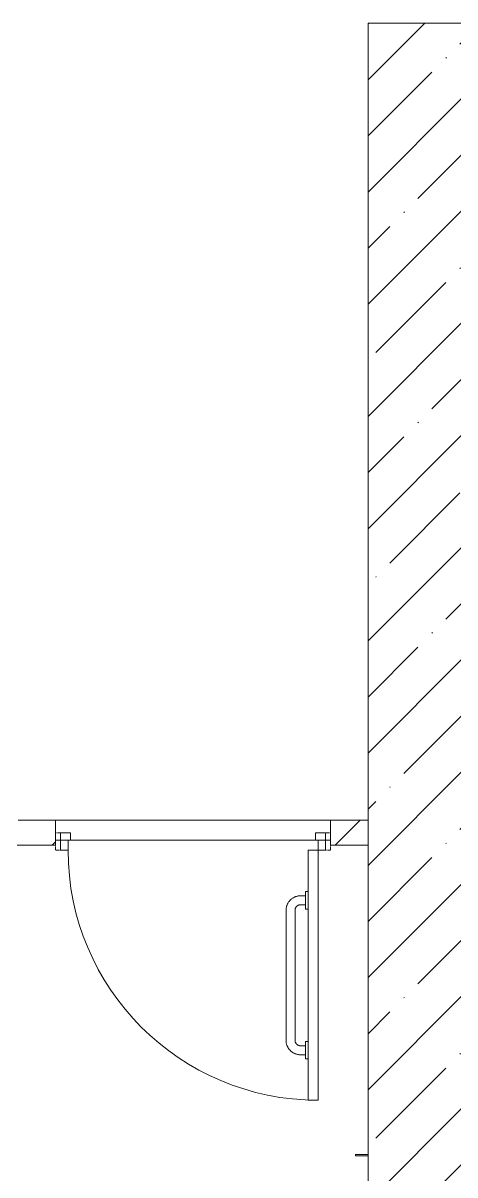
# Model space of a CAD drawing. Header units: millimetres. Extents: x -515342 to 330399, y -224905 to 507333.
# Drawn here: x -363637 to -361909, y 377820 to 382429 of the extents above; entities that cross this region are included whole.
import ezdxf

# ---------------------------------------------------------------- set-up
doc = ezdxf.new("R2010")
doc.units = ezdxf.units.MM
doc.linetypes.add('ASVP_Невидимые', pattern=[5, 3, -2])
for name, color, linetype, lineweight in [('Двери', 7, 'Continuous', 0), ('Перекрытие', 7, 'Continuous', 0), ('Сантехника', 7, 'Continuous', 0), ('Стены внутренние', 7, 'Continuous', 0), ('Стены несущие', 7, 'Continuous', 0), ('Стены перегородки', 7, 'Continuous', 0), ('Стены штриховка', 7, 'Continuous', 0)]:
    doc.layers.add(name, color=color, linetype=linetype, lineweight=lineweight)

# ---------------------------------------------------------------- blocks, each defined once
blk = doc.blocks.new('Дверь_Деревянная_1 полотно - АР_Дверь_Санузел_1000х2000h_полотно__Г_Пр-9794267-О_АР_П_4__10_050_План 4 этажа')
at = {"layer": 'Двери', "lineweight": 18}
for p, q in [((-500, 70), (-500, 1070)), ((-500, 1070), (-460, 1070)), ((-460, 905), (-460, 1070)), ((-460, 305), (-460, 835)), ((-460, 70), (-460, 235)), ((-530, 70), (-500, 70)), ((-530, 70), (-530, 0)), ((-500, 30), (-500, 70)), ((-460, 70), (-500, 70)), ((530, 70), (500, 70)), ((500, 30), (500, 70)), ((530, 70), (530, 0)), ((-530, 0), (-490, 0)), ((-500, 30), (-490, 30)), ((-490, 0), (-490, 30)), ((500, 30), (490, 30)), ((490, 0), (490, 30)), ((530, 0), (490, 0))]:
    blk.add_line(p, q, dxfattribs=at)
at = {"layer": 'Двери', "linetype": 'ASVP_Невидимые', "lineweight": 18}
for p, q in [((-550, 70), (-550, 50)), ((-530, 70), (-550, 70)), ((530, 70), (550, 70)), ((550, 70), (550, 50)), ((-550, 0), (-530, 0)), ((550, 0), (530, 0))]:
    blk.add_line(p, q, dxfattribs=at)
at = {"layer": 'Двери', "lineweight": 18}
blk.add_arc((-500, 70), 1000, 0, 90, dxfattribs=at)
blk = doc.blocks.new('МГН_Санузел_Поручень горизонтальный - АР_Сантехнические приборы_МГН_Поручень горизонтальный_на дверь-10674815-О_АР_П_4__10_050_План 4 этажа')
at = {"layer": 'Сантехника'}
for p, q in [((-595.8, 88), (-1115.8, 88)), ((-1115.8, 52), (-595.8, 52)), ((-1190.8, 10), (-1190.8, 0)), ((-1190.8, 10), (-1155.8, 10)), ((-1155.8, 0), (-1190.8, 0)), ((-1173.8, 30), (-1173.8, 10)), ((-1155.8, 10), (-1120.8, 10)), ((-1120.8, 0), (-1155.8, 0)), ((-1137.8, 10), (-1137.8, 30)), ((-1120.8, 0), (-1120.8, 10)), ((-590.8, 10), (-590.8, 0)), ((-590.8, 10), (-555.8, 10)), ((-573.8, 30), (-573.8, 10)), ((-555.8, 10), (-520.8, 10)), ((-537.8, 10), (-537.8, 30)), ((-520.8, 0), (-520.8, 10)), ((-555.8, 0), (-590.8, 0)), ((-520.8, 0), (-555.8, 0))]:
    blk.add_line(p, q, dxfattribs=at)
at = {"layer": 'Сантехника', "flags": 128}
for points in [[(-1115.8, 88), (-1118.1, 88), (-1120.4, 87.8), (-1122.7, 87.6), (-1125, 87.3), (-1127.3, 86.8), (-1129.6, 86.3), (-1131.8, 85.7), (-1134, 85.1), (-1136.2, 84.3), (-1138.4, 83.4), (-1140.5, 82.5), (-1142.6, 81.4), (-1144.6, 80.3), (-1146.6, 79.1), (-1148.5, 77.9), (-1150.4, 76.5), (-1152.3, 75.1), (-1154, 73.6), (-1155.8, 72), (-1157.4, 70.4), (-1159, 68.7), (-1160.5, 67), (-1161.9, 65.1), (-1163.3, 63.3), (-1164.6, 61.3), (-1165.8, 59.4), (-1166.9, 57.3), (-1168, 55.3), (-1169, 53.2), (-1169.9, 51), (-1170.7, 48.8), (-1171.4, 46.6), (-1172, 44.4), (-1172.5, 42.1), (-1173, 39.9), (-1173.3, 37.6), (-1173.6, 35.3), (-1173.7, 32.9), (-1173.8, 30.6), (-1173.8, 30)], [(-1137.8, 30), (-1137.8, 30.9), (-1137.7, 31.8), (-1137.6, 32.6), (-1137.5, 33.5), (-1137.4, 34.4), (-1137.2, 35.2), (-1136.9, 36.1), (-1136.7, 36.9), (-1136.4, 37.8), (-1136.1, 38.6), (-1135.7, 39.4), (-1135.3, 40.2), (-1134.9, 40.9), (-1134.4, 41.7), (-1134, 42.4), (-1133.4, 43.1), (-1132.9, 43.8), (-1132.3, 44.5), (-1131.7, 45.2), (-1131.1, 45.8), (-1130.5, 46.4), (-1129.8, 47), (-1129.1, 47.5), (-1128.4, 48), (-1127.7, 48.5), (-1126.9, 49), (-1126.2, 49.4), (-1125.4, 49.8), (-1124.6, 50.2), (-1123.8, 50.5), (-1122.9, 50.8), (-1122.1, 51.1), (-1121.3, 51.3), (-1120.4, 51.5), (-1119.5, 51.7), (-1118.7, 51.8), (-1117.8, 51.9), (-1116.9, 52), (-1116, 52), (-1115.8, 52)], [(-537.8, 30), (-537.8, 32.3), (-538, 34.6), (-538.2, 36.9), (-538.5, 39.2), (-539, 41.5), (-539.5, 43.8), (-540.1, 46), (-540.7, 48.2), (-541.5, 50.4), (-542.4, 52.6), (-543.3, 54.7), (-544.3, 56.8), (-545.5, 58.8), (-546.7, 60.8), (-547.9, 62.7), (-549.3, 64.6), (-550.7, 66.5), (-552.2, 68.2), (-553.8, 70), (-555.4, 71.6), (-557.1, 73.2), (-558.8, 74.7), (-560.7, 76.1), (-562.5, 77.5), (-564.5, 78.8), (-566.4, 80), (-568.5, 81.2), (-570.5, 82.2), (-572.6, 83.2), (-574.8, 84.1), (-577, 84.9), (-579.2, 85.6), (-581.4, 86.2), (-583.7, 86.7), (-585.9, 87.2), (-588.2, 87.5), (-590.5, 87.8), (-592.9, 87.9), (-595.2, 88), (-595.8, 88)], [(-595.8, 52), (-594.9, 52), (-594, 51.9), (-593.2, 51.8), (-592.3, 51.7), (-591.4, 51.6), (-590.6, 51.4), (-589.7, 51.1), (-588.9, 50.9), (-588, 50.6), (-587.2, 50.3), (-586.4, 49.9), (-585.6, 49.5), (-584.9, 49.1), (-584.1, 48.6), (-583.4, 48.2), (-582.7, 47.6), (-582, 47.1), (-581.3, 46.5), (-580.6, 45.9), (-580, 45.3), (-579.4, 44.7), (-578.8, 44), (-578.3, 43.3), (-577.8, 42.6), (-577.3, 41.9), (-576.8, 41.1), (-576.4, 40.4), (-576, 39.6), (-575.6, 38.8), (-575.3, 38), (-575, 37.1), (-574.7, 36.3), (-574.5, 35.5), (-574.3, 34.6), (-574.1, 33.7), (-574, 32.9), (-573.9, 32), (-573.8, 31.1), (-573.8, 30.2), (-573.8, 30)]]:
    blk.add_lwpolyline(points, dxfattribs=at)
blk = doc.blocks.new('2D_МГН_Санузел_Аксессуары - АР_Сантехнические приборы_Универсальный травмобезопасный держатель _крючок_-10688750-О_АР_П_4__10_050_План 4 этажа')
at = {"layer": 'Сантехника'}
for p, q in [((-111.6, 195), (-111.6, 245)), ((-111.6, 245), (-106.6, 245)), ((-106.6, 245), (-106.6, 195))]:
    blk.add_line(p, q, dxfattribs=at)

msp = doc.modelspace()

# ---------------------------------------------------------------- hatches: boundary and pattern name
at = {"layer": 'Стены внутренние'}
h = msp.add_hatch(dxfattribs=at)
h.set_pattern_fill('FP_1', color=256, style=0, pattern_type=2)
h.set_pattern_definition([(45, (-374461.9, 375834.5), (-224.5064, 224.5064), []), (45, (-374237.38, 375834.5), (-224.5064, 224.5064), [396.875, -79.375, 3.353, -76.022])])
h.paths.add_polyline_path([(-361866.8897, 376029.4886), (-361866.8897, 382429.4886), (-362256.8897, 382429.4886), (-362256.8897, 376029.4886), (-362020.4896, 376029.4886)])
h = msp.add_hatch(dxfattribs=at)
h.set_pattern_fill('FP_3', color=256, style=0, pattern_type=2)
h.set_pattern_definition([(45, (-374461.89, 375834.49), (-141.4214, 141.4214), [])])
h.paths.add_polyline_path([(-365756.8897, 379139.4886), (-363506.8897, 379139.4886), (-363506.8897, 379239.4886), (-365756.8897, 379239.4886)])
h.paths.add_polyline_path([(-362256.8897, 379139.4886), (-362256.8897, 379239.4886), (-362406.8897, 379239.4886), (-362406.8897, 379139.4886), (-362275.9388, 379139.4886)])
h = msp.add_hatch(dxfattribs=at)
h.set_pattern_fill('FP_4', color=256, style=0, pattern_type=2)
h.set_pattern_definition([(50, (-374461.9, 375834.5), (364.368, -31.878), [38.1, -419.1]), (355, (-374461.9, 375834.5), (-70.486, 382.113), [30.48, -335.28]), (100.451, (-374431.53, 375831.83), (293.885, 350.233), [32.38, -356.18]), (46.184, (-374461.9, 375936.1), (542.158, -84.086), [57.15, -628.65]), (96.636, (-374416.7, 375929.1), (474.805, 494.855), [48.57, -534.27]), (351.184, (-374461.9, 375936.1), (474.81, 494.85), [45.72, -502.92]), (21, (-374411.1, 375910.7), (303.2285, -204.5305), [38.1, -419.1]), (326, (-374411.1, 375910.7), (123.604, 368.376), [30.48, -335.28]), (71.451, (-374385.82, 375893.64), (426.834, 163.843), [32.38, -356.18]), (37.5, (-374461.89, 375834.49), (6.1766, 169.1102), [16.764, -314.452, 16.764, -323.596, -336.55]), (37.5, (-374461.89, 375834.49), (6.1766, 169.1102), [-671.576, 16.764, -319.786]), (7.5, (-374461.89, 375834.49), (133.639, 200.3615), [16.764, -177.292, 16.764, -306.832, -128.27]), (7.5, (-374461.89, 375834.49), (133.639, 200.3615), [-517.652, 16.764, -111.506]), (327.5, (-374575.17, 375834.49), (271.1818, -11.4584), [16.764, -110.236, 16.764, -379.476, -525.78]), (327.5, (-374575.17, 375834.49), (271.1818, -11.4584), [-523.24, 16.764, -509.016]), (317.5, (-374625.97, 375834.5), (296.2585, 50.853), [16.764, -148.336, 16.764, -246.38, -373.38]), (317.5, (-374625.97, 375834.5), (296.2585, 50.853), [-428.244, 16.764, -356.616])])
h.paths.add_polyline_path([(-365756.8897, 379139.4886), (-363506.8897, 379139.4886), (-363506.8897, 379239.4886), (-365756.8897, 379239.4886)])
h.paths.add_polyline_path([(-362256.8897, 379139.4886), (-362256.8897, 379239.4886), (-362406.8897, 379239.4886), (-362406.8897, 379139.4886), (-362275.9388, 379139.4886)])

# ---------------------------------------------------------------- linework, layer by layer
at = {"layer": 'Перекрытие'}
for p, q in [((-362406.8897, 379239.4886), (-363506.8897, 379239.4886)), ((-363506.8897, 379159.4886), (-362406.8897, 379159.4886))]:
    msp.add_line(p, q, dxfattribs=at)
at = {"layer": 'Стены несущие'}
for p, q in [((-362256.8897, 382429.4886), (-362256.8897, 379239.4886)), ((-361546.8897, 382429.4886), (-362256.8897, 382429.4886)), ((-362256.8897, 379139.4886), (-362256.8897, 376029.4886))]:
    msp.add_line(p, q, dxfattribs=at)
at = {"layer": 'Стены перегородки'}
for p, q in [((-363506.8897, 379239.4886), (-363656.8897, 379239.4886)), ((-363506.8897, 379139.4886), (-363506.8897, 379239.4886)), ((-362256.8897, 379239.4886), (-362406.8897, 379239.4886)), ((-362406.8897, 379239.4886), (-362406.8897, 379139.4886)), ((-364856.8897, 379139.4886), (-363506.8897, 379139.4886)), ((-362406.8897, 379139.4886), (-362256.8897, 379139.4886))]:
    msp.add_line(p, q, dxfattribs=at)
at = {"layer": 'Стены штриховка'}
msp.add_line((-362256.8897, 379139.4886), (-362256.8897, 379239.4886), dxfattribs=at)

# ---------------------------------------------------------------- block references
at = {"layer": 'Двери', "rotation": 180}
msp.add_blockref('Дверь_Деревянная_1 полотно - АР_Дверь_Санузел_1000х2000h_полотно__Г_Пр-9794267-О_АР_П_4__10_050_План 4 этажа', (-362956.8897, 379189.4886), dxfattribs=at)
at = {"layer": 'Сантехника'}
for name, p, rotation in [('МГН_Санузел_Поручень горизонтальный - АР_Сантехнические приборы_МГН_Поручень горизонтальный_на дверь-10674815-О_АР_П_4__10_050_План 4 этажа', (-362496.8897, 379475.2842), 89.99999999999987), ('2D_МГН_Санузел_Аксессуары - АР_Сантехнические приборы_Универсальный травмобезопасный держатель _крючок_-10688750-О_АР_П_4__10_050_План 4 этажа', (-362061.8897, 378008.5632), 89.99999999999926)]:
    msp.add_blockref(name, p, dxfattribs=dict(at, rotation=rotation))

doc.saveas('drawing.dxf')
